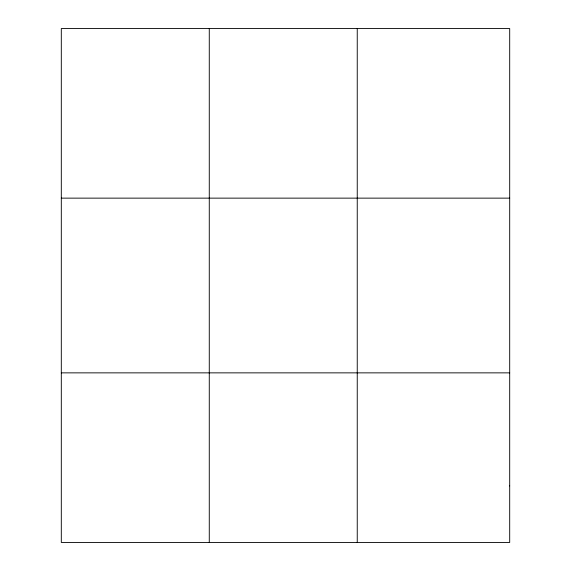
<?xml version="1.0" encoding="UTF-8"?>
<svg xmlns="http://www.w3.org/2000/svg" width="571" height="571" viewBox="0 0 571 571"><rect width="100%" height="100%" fill="white"/><g stroke="black" fill="none" stroke-linecap="round" stroke-linejoin="round"><path stroke-width="0.86" d="M209.272 28.55L209.272 542.45M357.246 28.55L357.246 542.45M61.304 198.137L509.696 198.137M61.304 372.863L509.696 372.863M509.696 485.921L509.696 542.45L61.304 542.45L61.304 28.55L509.696 28.55L509.696 485.921"/></g></svg>
